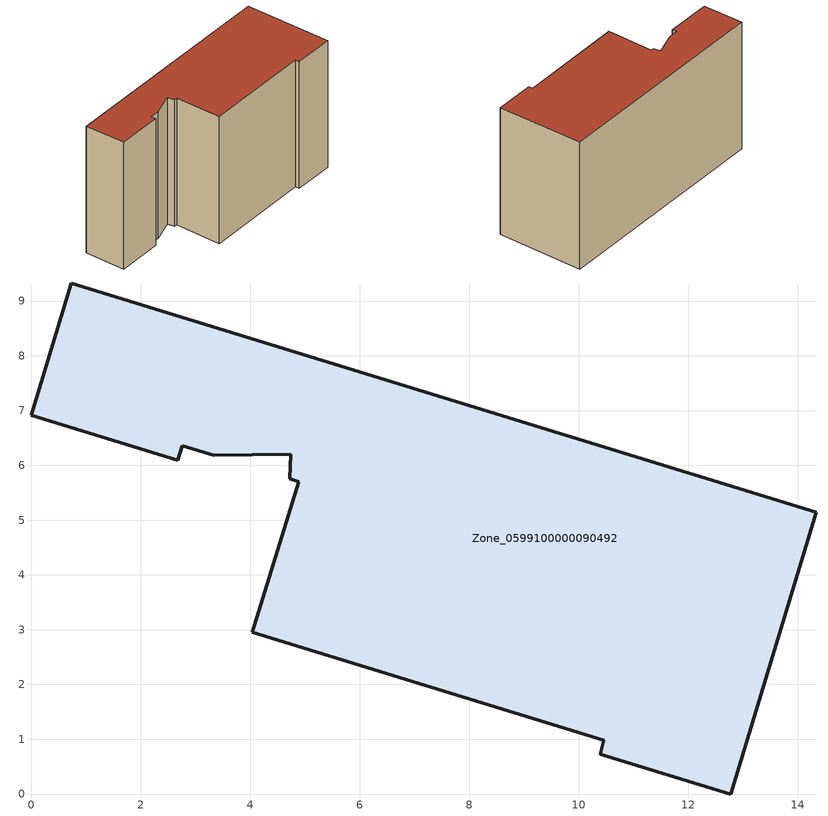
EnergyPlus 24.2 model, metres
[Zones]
Zone_0599100000090492
 floor ground (C_G): 14.34,5.14 12.77,0 10.39,0.73 10.46,0.98 4.04,2.95 4.89,5.7 4.72,5.75 4.74,6.2 3.34,6.18 2.76,6.36 2.68,6.09 0,6.92 0.73,9.33 z0
 wall outside (C_F): 0.73,9.33 0,6.92 2.68,6.09 2.76,6.36 3.34,6.18 4.74,6.2 4.72,5.75 4.89,5.7 4.04,2.95 10.46,0.98 10.39,0.73 12.77,0 14.34,5.14 0.73,9.33 z0:8.3
 roof outside (C_R): 4.74,6.2 4.72,5.75 4.89,5.7 4.04,2.95 10.46,0.98 10.39,0.73 12.77,0 14.34,5.14 0.73,9.33 0,6.92 2.68,6.09 2.76,6.36 3.34,6.18 z8.3
[BUILDING]
Pand.0599100000090492: North Axis=0; Terrain=City; Loads Convergence Tolerance Value=0.04; Temperature Convergence Tolerance Value=0.4; Solar Distribution=FullExterior; Maximum Number of Warmup Days=25; Minimum Number of Warmup Days=1
[Site:Location]
Rotterdam.The.Hague.AP_ZH_NLD Design_Conditions: Latitude=51.96; Longitude=4.45; Time Zone=1; Elevation=-4.5
[SITE:GROUNDTEMPERATURE:BUILDINGSURFACE]
18, 18, 18, 18, 18, 18, 18, 18, 18, 18, 18, 18
[MATERIAL] Thermal Absorptance=0.9; Solar Absorptance=0.7; Visible Absorptance=0.7
Name | Roughness | Thickness | Conductivity | Density | Specific Heat
G.TI.1975-1991 | MediumSmooth | 0.15 | 0.288461 | 540 | 1210
F.TI.1975-1991 | Rough | 0.3 | 0.230769 | 1920 | 840
R.TI.1975-1991 | MediumRough | 0.2 | 0.153846 | 1500 | 1000
[CONSTRUCTION]
C_G: G.TI.1975-1991
C_F: F.TI.1975-1991
C_R: R.TI.1975-1991
[ZONE]
Zone_0599100000090492: Type=1; Multiplier=1; Ceiling Height=Autocalculate; Volume=Autocalculate; Floor Area=autocalculate; Part of Total Floor Area=Yes
[ZONEINFILTRATION:DESIGNFLOWRATE]
Infil_Zone_0599100000090492: Zone or ZoneList or Space or SpaceList=Zone_0599100000090492; Schedule=AlwaysOn; Design Flow Rate Calculation Method=Flow/Area; Flow Rate per Floor Area=0.003; Constant Term Coefficient=1; Temperature Term Coefficient=0; Velocity Term Coefficient=0; Velocity Squared Term Coefficient=0
[HVACTEMPLATE:ZONE:IDEALLOADSAIRSYSTEM]
Zone_0599100000090492: Maximum Heating Supply Air Temperature=50; Minimum Cooling Supply Air Temperature=13; Maximum Heating Supply Air Humidity Ratio=0.0156; Minimum Cooling Supply Air Humidity Ratio=0.0077; Heating Limit=NoLimit; Cooling Limit=NoLimit; Dehumidification Control Type=ConstantSensibleHeatRatio; Cooling Sensible Heat Ratio=0.7; Dehumidification Setpoint=60; Humidification Control Type=None; Humidification Setpoint=30; Outdoor Air Method=None; Outdoor Air Flow Rate per Person=0.00944; Outdoor Air Flow Rate per Zone Floor Area=0; Outdoor Air Flow Rate per Zone=0; Demand Controlled Ventilation Type=None; Outdoor Air Economizer Type=NoEconomizer; Heat Recovery Type=None; Sensible Heat Recovery Effectiveness=0.7; Latent Heat Recovery Effectiveness=0.65
[ZONECONTROL:THERMOSTAT]
ThermostatControl_Zone_0599100000090492: Zone or ZoneList=Zone_0599100000090492; Control Type Schedule=DualSetpointControlType; Control 1=Thermostat_Zone_0599100000090492; Temperature Difference Between Cutout And Setpoint=0
[THERMOSTATSETPOINT:DUALSETPOINT]
Thermostat_Zone_0599100000090492: Heating Setpoint Temperature Schedule=HeatingSetpoint_Zone_0599100000090492; Cooling Setpoint Temperature Schedule=CoolingSetpoint_Zone_0599100000090492
[SCHEDULE:COMPACT]
HeatingSetpoint_Zone_0599100000090492: Through: 12/31, For: AllDays, Until: 24:00, 21
CoolingSetpoint_Zone_0599100000090492: Through: 12/31, For: AllDays, Until: 24:00, 24
DualSetpointControlType: Through: 12/31, For: AllDays, Until: 24:00, 4
AlwaysOn: Through: 12/31, For: AllDays, Until: 24:00, 1
